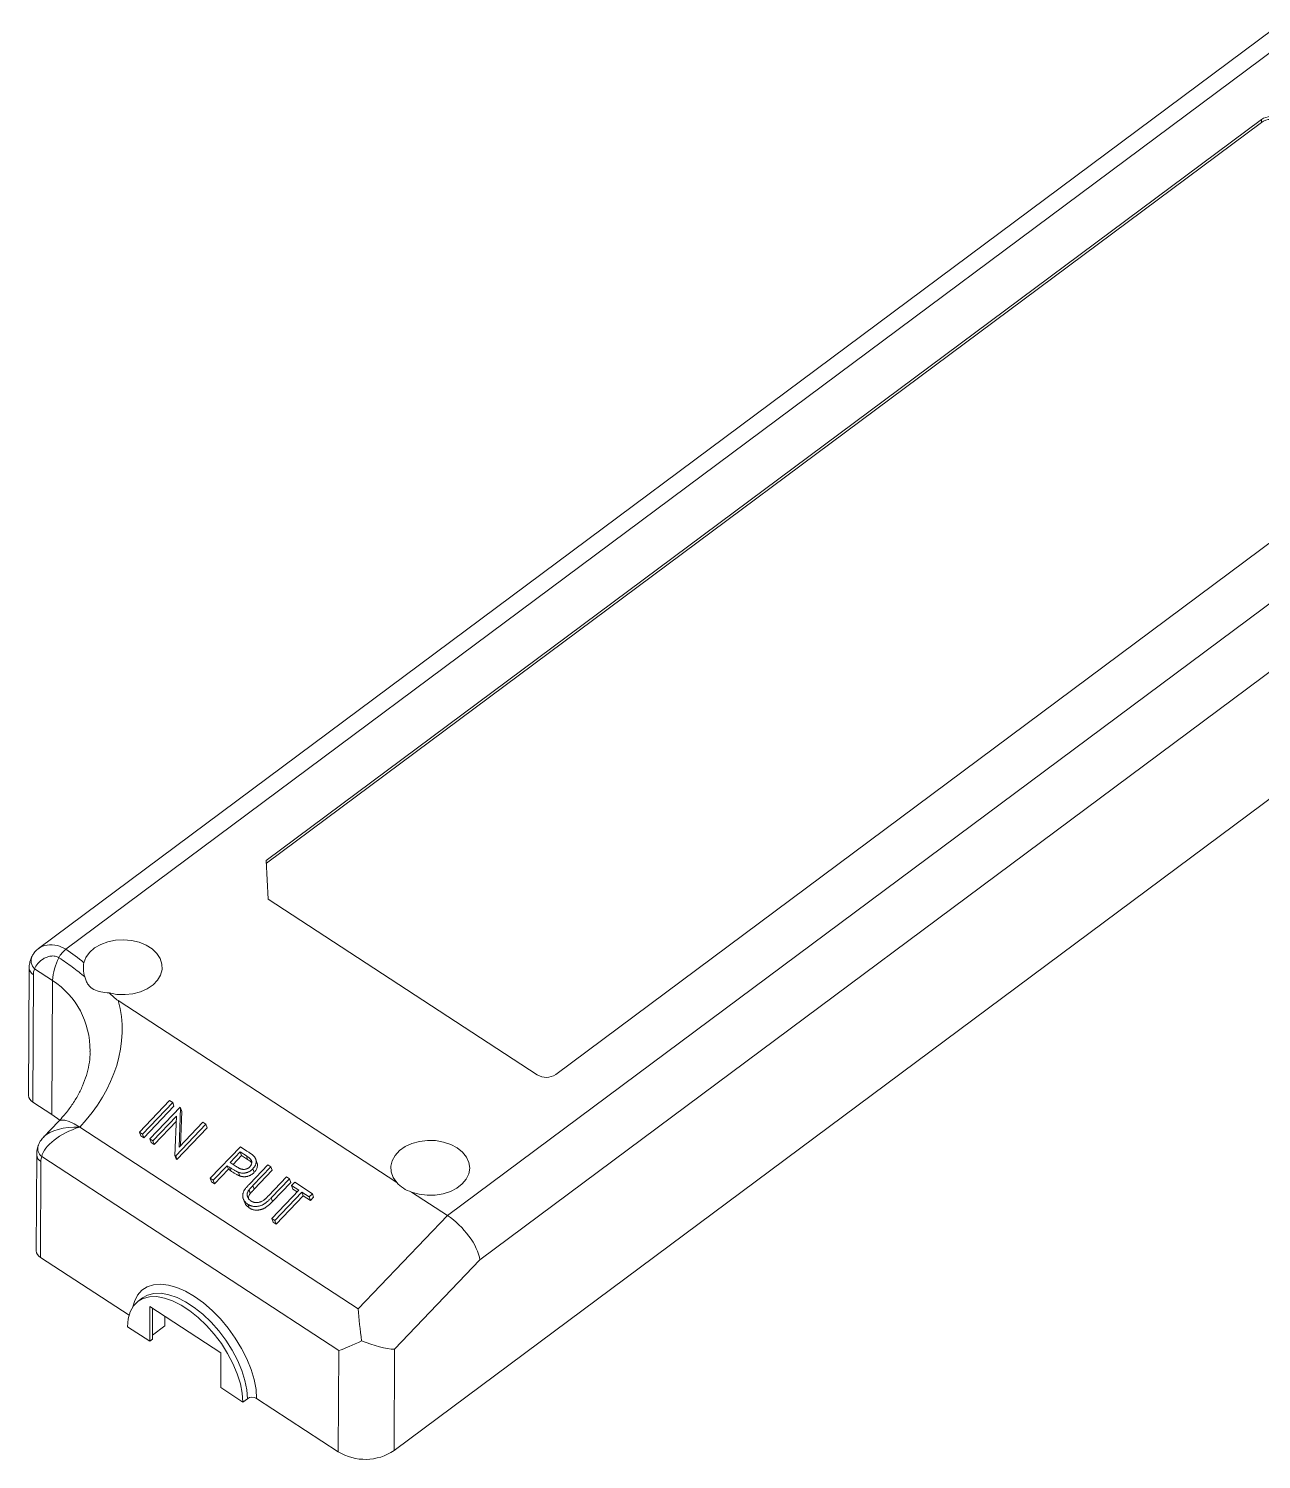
# Model space of a CAD drawing. Header units: inches. Extents: x 1561 to 2692, y 327 to 703.
# Drawn here: x 2529.6 to 2623.4, y 414.2 to 523.1 of the extents above; entities that cross this region are included whole.
import ezdxf

# ---------------------------------------------------------------- set-up
doc = ezdxf.new("R2010")
doc.units = ezdxf.units.IN
doc.header["$LTSCALE"] = 15

msp = doc.modelspace()

# ---------------------------------------------------------------- linework, layer by layer
at = {"color": 7, "linetype": 'Continuous', "lineweight": 15}
for p, q in [((2624.415, 523.063), (2530.378, 453.073)), ((2626.292, 522.865), (2532.458, 453.027)), ((2623.441, 516.149), (2547.711, 459.784)), ((2623.44, 515.933), (2547.721, 459.577)), ((2623.44, 515.933), (2623.441, 516.149)), ((2561.501, 432.775), (2656.267, 503.307)), ((2569.741, 443.503), (2646.837, 500.883)), ((2658.273, 499.591), (2563.975, 429.407)), ((2663.183, 493.594), (2557.433, 414.886)), ((2547.857, 456.829), (2547.711, 459.784)), ((2547.857, 456.829), (2568.328, 443.472)), ((2529.668, 451.597), (2529.624, 441.913)), ((2529.986, 451.085), (2529.942, 441.4)), ((2531.45, 450.644), (2530.085, 451.535)), ((2531.404, 440.446), (2531.45, 450.644)), ((2536.448, 449.122), (2557.65, 435.288)), ((2531.404, 440.446), (2529.942, 441.4)), ((2538.062, 439.111), (2540.359, 441.516)), ((2540.589, 441.366), (2538.292, 438.961)), ((2540.682, 441.092), (2538.385, 438.687)), ((2538.849, 438.597), (2541.146, 441.002)), ((2540.359, 441.516), (2540.589, 441.366)), ((2540.589, 441.366), (2540.682, 441.092)), ((2541.195, 440.97), (2541.077, 437.974)), ((2541.146, 441.002), (2541.195, 440.97)), ((2541.195, 440.97), (2541.288, 440.696)), ((2531.903, 439.932), (2530.776, 438.752)), ((2531.995, 440.023), (2531.404, 440.446)), ((2540.883, 440.336), (2539.079, 438.447)), ((2540.868, 439.948), (2539.172, 438.173)), ((2540.765, 437.347), (2540.883, 440.336)), ((2541.077, 437.974), (2542.885, 439.867)), ((2541.288, 440.696), (2541.186, 438.088)), ((2542.885, 439.867), (2543.115, 439.717)), ((2533.513, 439.503), (2554.715, 425.669)), ((2538.292, 438.961), (2538.062, 439.111)), ((2538.062, 439.111), (2538.155, 438.837)), ((2538.385, 438.687), (2538.155, 438.837)), ((2538.292, 438.961), (2538.385, 438.687)), ((2543.115, 439.717), (2540.818, 437.313)), ((2543.208, 439.443), (2540.911, 437.039)), ((2543.115, 439.717), (2543.208, 439.443)), ((2539.079, 438.447), (2538.849, 438.597)), ((2538.849, 438.597), (2538.943, 438.323)), ((2539.172, 438.173), (2538.943, 438.323)), ((2539.079, 438.447), (2539.172, 438.173)), ((2543.442, 435.6), (2545.739, 438.005)), ((2545.733, 437.609), (2544.968, 436.807)), ((2546.201, 437.303), (2545.733, 437.609)), ((2545.733, 437.609), (2545.826, 437.335)), ((2545.739, 438.005), (2546.241, 437.678)), ((2530.243, 437.387), (2530.211, 430.095)), ((2530.561, 436.875), (2530.528, 429.582)), ((2553.227, 422.502), (2530.621, 437.253)), ((2540.818, 437.313), (2540.765, 437.347)), ((2540.765, 437.347), (2540.859, 437.073)), ((2540.818, 437.313), (2540.911, 437.039)), ((2540.911, 437.039), (2540.859, 437.073)), ((2544.732, 436.56), (2543.672, 435.45)), ((2544.915, 436.441), (2544.732, 436.56)), ((2544.732, 436.56), (2544.825, 436.286)), ((2544.968, 436.807), (2545.411, 436.509)), ((2545.826, 437.335), (2545.184, 436.662)), ((2546.294, 437.029), (2545.826, 437.335)), ((2546.201, 437.303), (2546.294, 437.029)), ((2546.451, 435.183), (2547.839, 436.635)), ((2548.068, 436.485), (2546.692, 435.044)), ((2547.005, 436.779), (2546.912, 437.053)), ((2547.839, 436.635), (2548.068, 436.485)), ((2548.068, 436.485), (2548.162, 436.211)), ((2543.672, 435.45), (2543.442, 435.6)), ((2543.442, 435.6), (2543.535, 435.326)), ((2543.672, 435.45), (2543.765, 435.176)), ((2544.825, 436.286), (2543.765, 435.176)), ((2545.008, 436.167), (2544.825, 436.286)), ((2544.915, 436.441), (2545.008, 436.167)), ((2545.604, 436.055), (2545.697, 435.781)), ((2546.698, 436.332), (2546.791, 436.058)), ((2548.162, 436.211), (2546.785, 434.77)), ((2547.873, 434.274), (2549.249, 435.715)), ((2549.479, 435.565), (2548.092, 434.112)), ((2549.249, 435.715), (2549.479, 435.565)), ((2549.479, 435.565), (2549.572, 435.291)), ((2543.765, 435.176), (2543.535, 435.326)), ((2546.397, 434.718), (2546.49, 434.444)), ((2546.692, 435.044), (2546.785, 434.77)), ((2548.133, 432.539), (2550.195, 434.697)), ((2549.572, 435.291), (2548.185, 433.838)), ((2550.424, 434.547), (2548.363, 432.389)), ((2549.637, 435.061), (2549.873, 435.308)), ((2550.195, 434.697), (2549.637, 435.061)), ((2549.637, 435.061), (2549.73, 434.787)), ((2550.069, 434.566), (2549.73, 434.787)), ((2549.873, 435.308), (2551.218, 434.43)), ((2550.982, 434.184), (2550.424, 434.547)), ((2550.424, 434.547), (2550.518, 434.273)), ((2551.218, 434.43), (2550.982, 434.184)), ((2551.218, 434.43), (2551.311, 434.156)), ((2558.773, 434.555), (2561.501, 432.775)), ((2545.955, 434.065), (2546.048, 433.791)), ((2546.328, 433.617), (2546.421, 433.343)), ((2548.092, 434.112), (2548.185, 433.838)), ((2550.518, 434.273), (2548.456, 432.115)), ((2551.075, 433.91), (2550.518, 434.273)), ((2550.982, 434.184), (2551.075, 433.91)), ((2551.311, 434.156), (2551.075, 433.91)), ((2548.363, 432.389), (2548.133, 432.539)), ((2548.133, 432.539), (2548.227, 432.265)), ((2548.456, 432.115), (2548.227, 432.265)), ((2548.363, 432.389), (2548.456, 432.115)), ((2554.715, 425.669), (2561.501, 432.775)), ((2537.27, 425.184), (2530.528, 429.582)), ((2563.975, 429.407), (2557.467, 422.594)), ((2538.302, 426.509), (2537.961, 426.255)), ((2538.839, 423.207), (2538.851, 425.861)), ((2544.261, 422.331), (2538.851, 425.861)), ((2539.043, 423.359), (2539.054, 425.729)), ((2539.987, 425.083), (2539.984, 424.366)), ((2539.987, 425.083), (2540.013, 425.103)), ((2537.157, 424.304), (2538.839, 423.207)), ((2539.984, 424.366), (2539.045, 423.667)), ((2538.839, 423.207), (2539.043, 423.359)), ((2544.249, 419.677), (2544.261, 422.331)), ((2553.193, 414.794), (2553.227, 422.502)), ((2557.467, 422.594), (2557.433, 414.886)), ((2544.249, 419.677), (2545.93, 418.58)), ((2545.93, 418.58), (2546.271, 418.834)), ((2553.193, 414.794), (2546.978, 418.849))]:
    msp.add_line(p, q, dxfattribs=at)
at = {"color": 7, "linetype": 'Continuous', "lineweight": 15, "flags": 128}
for points in [[(2535.758, 449.7), (2536.351, 449.593), (2536.962, 449.572), (2537.567, 449.638), (2538.139, 449.788), (2538.656, 450.016), (2539.094, 450.312), (2539.438, 450.664), (2539.671, 451.058), (2539.784, 451.477), (2539.773, 451.904), (2539.637, 452.32), (2539.384, 452.709), (2539.022, 453.054), (2538.568, 453.341), (2538.04, 453.558), (2537.46, 453.696), (2536.852, 453.749), (2536.242, 453.715), (2535.655, 453.595), (2535.116, 453.395), (2534.646, 453.123), (2534.266, 452.789), (2533.991, 452.409), (2533.832, 451.997)], [(2558.773, 434.555), (2559.343, 434.391), (2559.95, 434.311), (2560.566, 434.319), (2561.167, 434.415), (2561.726, 434.595), (2562.22, 434.851), (2562.629, 435.171), (2562.935, 435.544), (2563.124, 435.952), (2563.19, 436.379), (2563.129, 436.807), (2562.943, 437.217), (2562.642, 437.592), (2562.237, 437.917), (2561.745, 438.178), (2561.188, 438.363), (2560.588, 438.465), (2559.972, 438.479), (2559.365, 438.405), (2558.792, 438.247), (2558.279, 438.01), (2557.847, 437.704), (2557.513, 437.344), (2557.293, 436.943), (2557.195, 436.519), (2557.223, 436.09), (2557.377, 435.674), (2557.65, 435.288)], [(2545.93, 418.58), (2545.884, 419.253), (2545.741, 419.976), (2545.504, 420.731), (2545.179, 421.502), (2544.773, 422.271), (2544.294, 423.022), (2543.754, 423.738), (2543.164, 424.403), (2542.539, 425.001), (2541.891, 425.52), (2541.235, 425.948), (2540.587, 426.275), (2539.959, 426.494), (2539.367, 426.601), (2538.824, 426.592), (2538.341, 426.468), (2537.93, 426.231), (2537.6, 425.888), (2537.358, 425.446), (2537.209, 424.914), (2537.157, 424.304)]]:
    msp.add_lwpolyline(points, dxfattribs=at)
at = {"color": 8, "linetype": 'Continuous', "lineweight": 15, "flags": 128}
for points in [[(2533.513, 439.503), (2533.095, 439.751), (2532.716, 439.926), (2532.388, 440.021), (2532.126, 440.034), (2531.938, 439.963), (2531.901, 439.93)], [(2537.55, 425.817), (2537.672, 426.239), (2537.912, 426.707), (2538.24, 427.079), (2538.648, 427.347), (2539.13, 427.504), (2539.674, 427.549), (2540.271, 427.479), (2540.907, 427.297), (2541.57, 427.006), (2542.247, 426.613), (2542.923, 426.124), (2543.585, 425.55), (2544.219, 424.903), (2544.813, 424.196), (2545.354, 423.443), (2545.831, 422.66), (2546.235, 421.862), (2546.557, 421.066), (2546.792, 420.288), (2546.933, 419.544), (2546.978, 418.849)], [(2546.271, 418.834), (2546.225, 419.507), (2546.082, 420.229), (2545.845, 420.985), (2545.52, 421.756), (2545.114, 422.525), (2544.635, 423.276), (2544.095, 423.992), (2543.505, 424.657), (2542.88, 425.255), (2542.232, 425.774), (2541.576, 426.202), (2540.928, 426.529), (2540.3, 426.748), (2539.708, 426.854), (2539.165, 426.846), (2538.682, 426.722), (2538.302, 426.509)]]:
    msp.add_lwpolyline(points, dxfattribs=at)
at = {"color": 7, "linetype": 'Continuous', "lineweight": 15}
for centre, radius, start, end in [((2624.171, 514.846), 1.31, 58.59177, 123.90105), ((2624.172, 515.061), 1.31, 58.59177, 123.90105), ((2533.61, 451.557), 1.868, 128.07628, 153.81203), ((2535.526, 450.445), 4.081, 151.67174, 177.20092), ((2530.955, 451.107), 0.97, 153.82467, 181.33033), ((2569.011, 444.59), 1.31, 238.59177, 303.90105), ((2530.235, 441.937), 0.611, 182.24538, 241.36934), ((2530.821, 430.119), 0.611, 182.24929, 241.3655), ((2546.637, 418.29), 0.655, 58.59104, 123.90181), ((2555.241, 418.148), 3.93, 238.5917, 303.90108)]:
    msp.add_arc(centre, radius, start, end, dxfattribs=at)
at = {"color": 8, "linetype": 'Continuous', "lineweight": 15}
for centre, radius, start, end in [((2530.657, 452.162), 0.848, 155.68517, 227.62771), ((2530.289, 451.627), 0.622, 182.84018, 240.80682), ((2531.125, 437.87), 0.797, 163.71894, 230.72468), ((2530.863, 437.417), 0.62, 182.13736, 240.84499)]:
    msp.add_arc(centre, radius, start, end, dxfattribs=at)
for centre, major_axis, ratio, start_param, end_param in [((2525.299, 443.584), (7.961, 5.274), 0.799024, 5.7946773, 6.6154024), ((2534.072, 437.859), (3.546, -0.396), 0.4502922, 1.7792543, 2.7966059)]:
    msp.add_ellipse(centre, major_axis=major_axis, ratio=ratio, start_param=start_param, end_param=end_param, dxfattribs=at)
at = {"color": 7, "linetype": 'Continuous', "lineweight": 15}
for centre, major_axis, ratio, start_param, end_param in [((2524.739, 445.228), (11.346, 4.919), 0.7993588, 5.1980485, 6.1732228), ((2534.072, 437.859), (3.436, 1.091), 0.4815686, 1.5807113, 2.8699364), ((2532.023, 435.921), (-1.165, 1.66), 0.5325932, 0.3631885, 0.6447596), ((2560.193, 436.996), (2.836, 1.23), 0.7993588, 3.3683306, 3.8861737), ((2561.782, 430.838), (-1.993, 2.254), 0.4247769, 3.7165278, 5.2873241), ((2555.274, 424.025), (-0.446, 3.86), 0.104968, 1.1187068, 1.7633194), ((2555.274, 424.025), (2.996, 1.614), 0.1624249, 3.8764742, 4.5210868), ((2555.274, 424.025), (2.978, -1.202), 0.2629104, 4.7136099, 5.6397936)]:
    msp.add_ellipse(centre, major_axis=major_axis, ratio=ratio, start_param=start_param, end_param=end_param, dxfattribs=at)
for points, knots in [([(2530.397, 453.078), (2530.372, 453.063), (2530.232, 452.978), (2530.051, 452.789), (2529.938, 452.588), (2529.891, 452.506)], [0, 0, 0, 0, 0.1163197, 0.6366826, 1, 1, 1, 1]), ([(2529.884, 452.511), (2529.838, 452.41), (2529.734, 452.183), (2529.677, 451.87), (2529.67, 451.664), (2529.668, 451.597)], [0, 0, 0, 0, 0.3517093, 0.7900461, 1, 1, 1, 1]), ([(2531.934, 452.381), (2531.842, 452.442), (2531.742, 452.479), (2531.533, 452.518), (2531.425, 452.518), (2531.22, 452.492), (2531.121, 452.466), (2530.931, 452.398), (2530.839, 452.355), (2530.585, 452.208), (2530.44, 452.086), (2530.212, 451.82), (2530.131, 451.679), (2530.085, 451.535)], [0, 0, 0, 0, 0.125, 0.125, 0.25, 0.25, 0.375, 0.375, 0.5, 0.5, 0.75, 0.75, 1, 1, 1, 1]), ([(2533.893, 450.923), (2533.593, 451.174), (2533.283, 451.423), (2532.631, 451.91), (2532.29, 452.149), (2531.934, 452.381)], [0, 0, 0, 0, 0.5, 0.5, 1, 1, 1, 1]), ([(2533.832, 451.997), (2533.798, 451.848), (2533.787, 451.673), (2533.809, 451.303), (2533.841, 451.112), (2533.893, 450.923)], [0, 0, 0, 0, 0.5, 0.5, 1, 1, 1, 1]), ([(2535.758, 449.7), (2535.532, 449.715), (2535.323, 449.739), (2534.932, 449.821), (2534.749, 449.88), (2534.423, 450.058), (2534.276, 450.182), (2534.101, 450.425), (2534.048, 450.516), (2533.96, 450.712), (2533.923, 450.815), (2533.893, 450.923)], [0, 0, 0, 0, 0.25, 0.25, 0.5, 0.5, 0.75, 0.75, 0.875, 0.875, 1, 1, 1, 1]), ([(2535.758, 449.7), (2535.863, 449.599), (2535.97, 449.498), (2536.196, 449.303), (2536.315, 449.209), (2536.448, 449.122)], [0, 0, 0, 0, 0.5, 0.5, 1, 1, 1, 1]), ([(2534.295, 445.248), (2534.298, 445.172), (2534.312, 444.843), (2534.228, 444.235), (2534.043, 443.436), (2533.748, 442.638), (2533.357, 441.85), (2532.869, 441.081), (2532.374, 440.441), (2532.029, 440.068), (2531.903, 439.932)], [0, 0, 0, 0, 0.0446747, 0.1945495, 0.3418999, 0.487291, 0.6313465, 0.7745458, 0.9171836, 1, 1, 1, 1]), ([(2530.815, 438.784), (2530.73, 438.694), (2530.553, 438.507), (2530.42, 438.257), (2530.367, 438.111), (2530.36, 438.093)], [0, 0, 0, 0, 0.4492979, 0.9308211, 1, 1, 1, 1]), ([(2530.36, 438.093), (2530.341, 438.034), (2530.276, 437.829), (2530.246, 437.59), (2530.244, 437.41), (2530.243, 437.387)], [0, 0, 0, 0, 0.2590377, 0.90522622, 1, 1, 1, 1]), ([(2546.241, 437.678), (2546.275, 437.655), (2546.342, 437.612), (2546.434, 437.548), (2546.518, 437.489), (2546.591, 437.435), (2546.656, 437.385), (2546.709, 437.34), (2546.754, 437.3), (2546.778, 437.273), (2546.789, 437.261)], [0, 0, 0, 0, 0.1769558, 0.3390551, 0.4863182, 0.6187809, 0.7356188, 0.8387425, 0.9264571, 1, 1, 1, 1]), ([(2545.411, 436.509), (2545.432, 436.495), (2545.475, 436.467), (2545.538, 436.43), (2545.598, 436.396), (2545.655, 436.367), (2545.708, 436.343), (2545.758, 436.321), (2545.805, 436.306), (2545.862, 436.289), (2545.933, 436.279), (2546.017, 436.276), (2546.102, 436.286), (2546.185, 436.306), (2546.265, 436.337), (2546.34, 436.376), (2546.408, 436.424), (2546.447, 436.462), (2546.467, 436.481)], [0, 0, 0, 0, 0.072523, 0.1400042, 0.2030182, 0.2605215, 0.3137246, 0.3615116, 0.4053466, 0.4445874, 0.5168443, 0.5864608, 0.6554428, 0.7247265, 0.7940172, 0.861667, 0.9301257, 1, 1, 1, 1]), ([(2546.467, 436.481), (2546.485, 436.501), (2546.52, 436.541), (2546.56, 436.606), (2546.588, 436.675), (2546.605, 436.745), (2546.61, 436.816), (2546.602, 436.885), (2546.582, 436.95), (2546.554, 437.002), (2546.523, 437.042), (2546.495, 437.074), (2546.461, 437.108), (2546.42, 437.144), (2546.374, 437.182), (2546.322, 437.221), (2546.264, 437.262), (2546.223, 437.289), (2546.201, 437.303)], [0, 0, 0, 0, 0.0700344, 0.1392198, 0.2081697, 0.2788421, 0.3496461, 0.4184313, 0.4876778, 0.55747, 0.595384, 0.6380122, 0.6859546, 0.73822, 0.7961298, 0.8585354, 0.9266675, 1, 1, 1, 1]), ([(2546.601, 436.765), (2546.571, 436.803), (2546.489, 436.908), (2546.37, 436.982), (2546.294, 437.029)], [0, 0, 0, 0, 0.369004, 1, 1, 1, 1]), ([(2546.789, 437.261), (2546.803, 437.245), (2546.829, 437.213), (2546.862, 437.162), (2546.89, 437.11), (2546.912, 437.056), (2546.928, 436.999), (2546.938, 436.941), (2546.944, 436.882), (2546.943, 436.821), (2546.936, 436.759), (2546.922, 436.697), (2546.902, 436.635), (2546.874, 436.574), (2546.84, 436.513), (2546.799, 436.452), (2546.752, 436.391), (2546.716, 436.352), (2546.698, 436.332)], [0, 0, 0, 0, 0.062468, 0.1234639, 0.1833718, 0.2431011, 0.302062, 0.3616322, 0.4221706, 0.4832471, 0.5448543, 0.6059697, 0.6679554, 0.7300422, 0.7945949, 0.8603755, 0.9289226, 1, 1, 1, 1]), ([(2546.999, 436.776), (2547.004, 436.766), (2547.056, 436.677), (2547.042, 436.487), (2546.955, 436.249), (2546.846, 436.122), (2546.791, 436.058)], [0, 0, 0, 0, 0.0456461, 0.4162086, 0.7078537, 1, 1, 1, 1]), ([(2545.604, 436.055), (2545.585, 436.062), (2545.543, 436.078), (2545.478, 436.108), (2545.404, 436.146), (2545.323, 436.191), (2545.232, 436.243), (2545.134, 436.301), (2545.027, 436.368), (2544.953, 436.416), (2544.915, 436.441)], [0, 0, 0, 0, 0.0751731, 0.1647463, 0.2680169, 0.3859119, 0.5177895, 0.663691, 0.8244132, 1, 1, 1, 1]), ([(2545.697, 435.781), (2545.678, 435.788), (2545.637, 435.804), (2545.571, 435.834), (2545.497, 435.872), (2545.416, 435.917), (2545.326, 435.969), (2545.227, 436.027), (2545.12, 436.094), (2545.047, 436.142), (2545.008, 436.167)], [0, 0, 0, 0, 0.0751731, 0.1647463, 0.2680169, 0.3859119, 0.5177895, 0.663691, 0.8244132, 1, 1, 1, 1]), ([(2546.698, 436.332), (2546.679, 436.313), (2546.641, 436.275), (2546.58, 436.223), (2546.518, 436.175), (2546.454, 436.133), (2546.388, 436.098), (2546.321, 436.066), (2546.252, 436.041), (2546.181, 436.021), (2546.11, 436.007), (2546.038, 435.998), (2545.965, 435.994), (2545.893, 435.995), (2545.821, 436.003), (2545.748, 436.015), (2545.676, 436.032), (2545.628, 436.047), (2545.604, 436.055)], [0, 0, 0, 0, 0.0701189, 0.1371924, 0.2020162, 0.2646314, 0.3261165, 0.3860103, 0.4458118, 0.5052977, 0.5646333, 0.6242826, 0.683902, 0.7439528, 0.8053877, 0.868388, 0.933084, 1, 1, 1, 1]), ([(2546.791, 436.058), (2546.772, 436.039), (2546.734, 436.001), (2546.673, 435.949), (2546.612, 435.901), (2546.547, 435.859), (2546.481, 435.824), (2546.414, 435.792), (2546.345, 435.767), (2546.274, 435.747), (2546.203, 435.733), (2546.131, 435.724), (2546.059, 435.72), (2545.986, 435.721), (2545.914, 435.729), (2545.841, 435.741), (2545.769, 435.758), (2545.721, 435.773), (2545.697, 435.781)], [0, 0, 0, 0, 0.0701189, 0.1371924, 0.2020162, 0.2646314, 0.3261165, 0.3860103, 0.4458118, 0.5052977, 0.5646333, 0.6242826, 0.683902, 0.7439528, 0.8053877, 0.868388, 0.933084, 1, 1, 1, 1]), ([(2546.328, 433.617), (2546.304, 433.634), (2546.257, 433.666), (2546.191, 433.719), (2546.134, 433.775), (2546.082, 433.832), (2546.038, 433.893), (2546, 433.956), (2545.97, 434.022), (2545.946, 434.09), (2545.929, 434.16), (2545.92, 434.229), (2545.917, 434.299), (2545.922, 434.369), (2545.934, 434.438), (2545.953, 434.508), (2545.979, 434.578), (2546.002, 434.623), (2546.013, 434.646)], [0, 0, 0, 0, 0.0711745, 0.1396441, 0.2063172, 0.2713732, 0.3354181, 0.3980763, 0.4606079, 0.5229695, 0.5847157, 0.6448949, 0.7042906, 0.7629982, 0.8210874, 0.8801039, 0.9393885, 1, 1, 1, 1]), ([(2546.013, 434.646), (2546.021, 434.661), (2546.04, 434.694), (2546.075, 434.746), (2546.118, 434.804), (2546.168, 434.868), (2546.228, 434.938), (2546.295, 435.014), (2546.369, 435.097), (2546.423, 435.153), (2546.451, 435.183)], [0, 0, 0, 0, 0.0781299, 0.1694654, 0.2743353, 0.3921102, 0.5236873, 0.6683654, 0.8271319, 1, 1, 1, 1]), ([(2546.397, 434.718), (2546.379, 434.693), (2546.345, 434.644), (2546.304, 434.569), (2546.276, 434.496), (2546.258, 434.424), (2546.255, 434.351), (2546.263, 434.277), (2546.287, 434.201), (2546.32, 434.124), (2546.366, 434.05), (2546.419, 433.982), (2546.48, 433.922), (2546.527, 433.889), (2546.551, 433.872)], [0, 0, 0, 0, 0.0863271, 0.1677899, 0.2444669, 0.3184859, 0.3922457, 0.469994, 0.5538418, 0.6442898, 0.7368379, 0.8261441, 0.9136665, 1, 1, 1, 1]), ([(2546.49, 434.444), (2546.428, 434.359), (2546.346, 434.246), (2546.364, 434.129), (2546.368, 434.1)], [0, 0, 0, 0, 0.7525553, 1, 1, 1, 1]), ([(2546.692, 435.044), (2546.673, 435.024), (2546.636, 434.985), (2546.583, 434.93), (2546.538, 434.88), (2546.497, 434.837), (2546.464, 434.799), (2546.436, 434.767), (2546.414, 434.741), (2546.402, 434.725), (2546.397, 434.718)], [0, 0, 0, 0, 0.1910786, 0.3626046, 0.5160988, 0.650038, 0.7659767, 0.862374, 0.9408421, 1, 1, 1, 1]), ([(2546.785, 434.77), (2546.766, 434.75), (2546.729, 434.711), (2546.677, 434.656), (2546.631, 434.606), (2546.591, 434.563), (2546.557, 434.525), (2546.529, 434.493), (2546.507, 434.467), (2546.495, 434.451), (2546.49, 434.444)], [0, 0, 0, 0, 0.1910786, 0.3626046, 0.5160988, 0.650038, 0.7659767, 0.862374, 0.9408421, 1, 1, 1, 1]), ([(2546.421, 433.343), (2546.327, 433.411), (2546.159, 433.534), (2546.09, 433.716), (2546.059, 433.796)], [0, 0, 0, 0, 0.56024115, 1, 1, 1, 1]), ([(2548.092, 434.112), (2548.067, 434.086), (2548.017, 434.035), (2547.943, 433.963), (2547.87, 433.895), (2547.798, 433.832), (2547.73, 433.775), (2547.661, 433.723), (2547.596, 433.675), (2547.531, 433.633), (2547.465, 433.596), (2547.397, 433.563), (2547.327, 433.535), (2547.254, 433.51), (2547.179, 433.49), (2547.101, 433.475), (2547.021, 433.463), (2546.939, 433.456), (2546.857, 433.454), (2546.776, 433.458), (2546.696, 433.468), (2546.618, 433.486), (2546.543, 433.509), (2546.469, 433.539), (2546.397, 433.575), (2546.351, 433.603), (2546.328, 433.617)], [0, 0, 0, 0, 0.0548485, 0.1070402, 0.1569511, 0.2039569, 0.2484038, 0.2904463, 0.3303728, 0.3677632, 0.4038407, 0.4398491, 0.4762889, 0.5127798, 0.5502625, 0.5881522, 0.6274096, 0.6677367, 0.708183, 0.7486334, 0.7888101, 0.8294908, 0.8703936, 0.9122295, 0.9555543, 1, 1, 1, 1]), ([(2548.185, 433.838), (2548.16, 433.812), (2548.111, 433.761), (2548.036, 433.689), (2547.963, 433.621), (2547.892, 433.558), (2547.823, 433.501), (2547.755, 433.449), (2547.689, 433.401), (2547.624, 433.359), (2547.558, 433.322), (2547.491, 433.289), (2547.42, 433.261), (2547.348, 433.236), (2547.273, 433.216), (2547.195, 433.201), (2547.115, 433.189), (2547.033, 433.182), (2546.95, 433.18), (2546.869, 433.184), (2546.789, 433.194), (2546.711, 433.212), (2546.636, 433.235), (2546.562, 433.265), (2546.49, 433.301), (2546.444, 433.329), (2546.421, 433.343)], [0, 0, 0, 0, 0.0548485, 0.1070402, 0.1569511, 0.2039569, 0.2484038, 0.2904463, 0.3303728, 0.3677632, 0.4038407, 0.4398491, 0.4762889, 0.5127798, 0.5502625, 0.5881522, 0.6274096, 0.6677367, 0.708183, 0.7486334, 0.7888101, 0.8294908, 0.8703936, 0.9122295, 0.9555543, 1, 1, 1, 1]), ([(2546.551, 433.872), (2546.572, 433.859), (2546.616, 433.833), (2546.686, 433.802), (2546.762, 433.779), (2546.841, 433.762), (2546.923, 433.754), (2547.006, 433.753), (2547.088, 433.76), (2547.17, 433.775), (2547.252, 433.798), (2547.333, 433.83), (2547.413, 433.87), (2547.464, 433.901), (2547.49, 433.917)], [0, 0, 0, 0, 0.0828759, 0.1652731, 0.2477177, 0.3314687, 0.4152058, 0.4962778, 0.5775623, 0.6581791, 0.7397037, 0.8238245, 0.9094921, 1, 1, 1, 1]), ([(2547.49, 433.917), (2547.501, 433.924), (2547.524, 433.94), (2547.559, 433.969), (2547.6, 434.004), (2547.645, 434.045), (2547.695, 434.093), (2547.75, 434.147), (2547.81, 434.208), (2547.852, 434.251), (2547.873, 434.274)], [0, 0, 0, 0, 0.0698351, 0.1556208, 0.2578016, 0.3738112, 0.5064025, 0.6555645, 0.8200793, 1, 1, 1, 1])]:
    msp.add_open_spline(points, degree=3, knots=knots, dxfattribs=at)
at = {"color": 8, "linetype": 'Continuous', "lineweight": 15}
msp.add_open_spline([(2530.402, 453.068), (2530.421, 453.09), (2530.558, 453.24), (2531.057, 453.368), (2531.77, 453.382), (2532.244, 453.137), (2532.458, 453.027)], degree=3, knots=[0, 0, 0, 0, 0.0502082, 0.3580532, 0.7101538, 1, 1, 1, 1], dxfattribs=at)
at = {"color": 7, "linetype": 'Continuous', "lineweight": 15}
msp.add_open_spline([(2532.458, 453.027), (2532.95, 452.706), (2533.408, 452.362), (2533.832, 451.997)], degree=3, dxfattribs=at)

doc.saveas('drawing.dxf')
